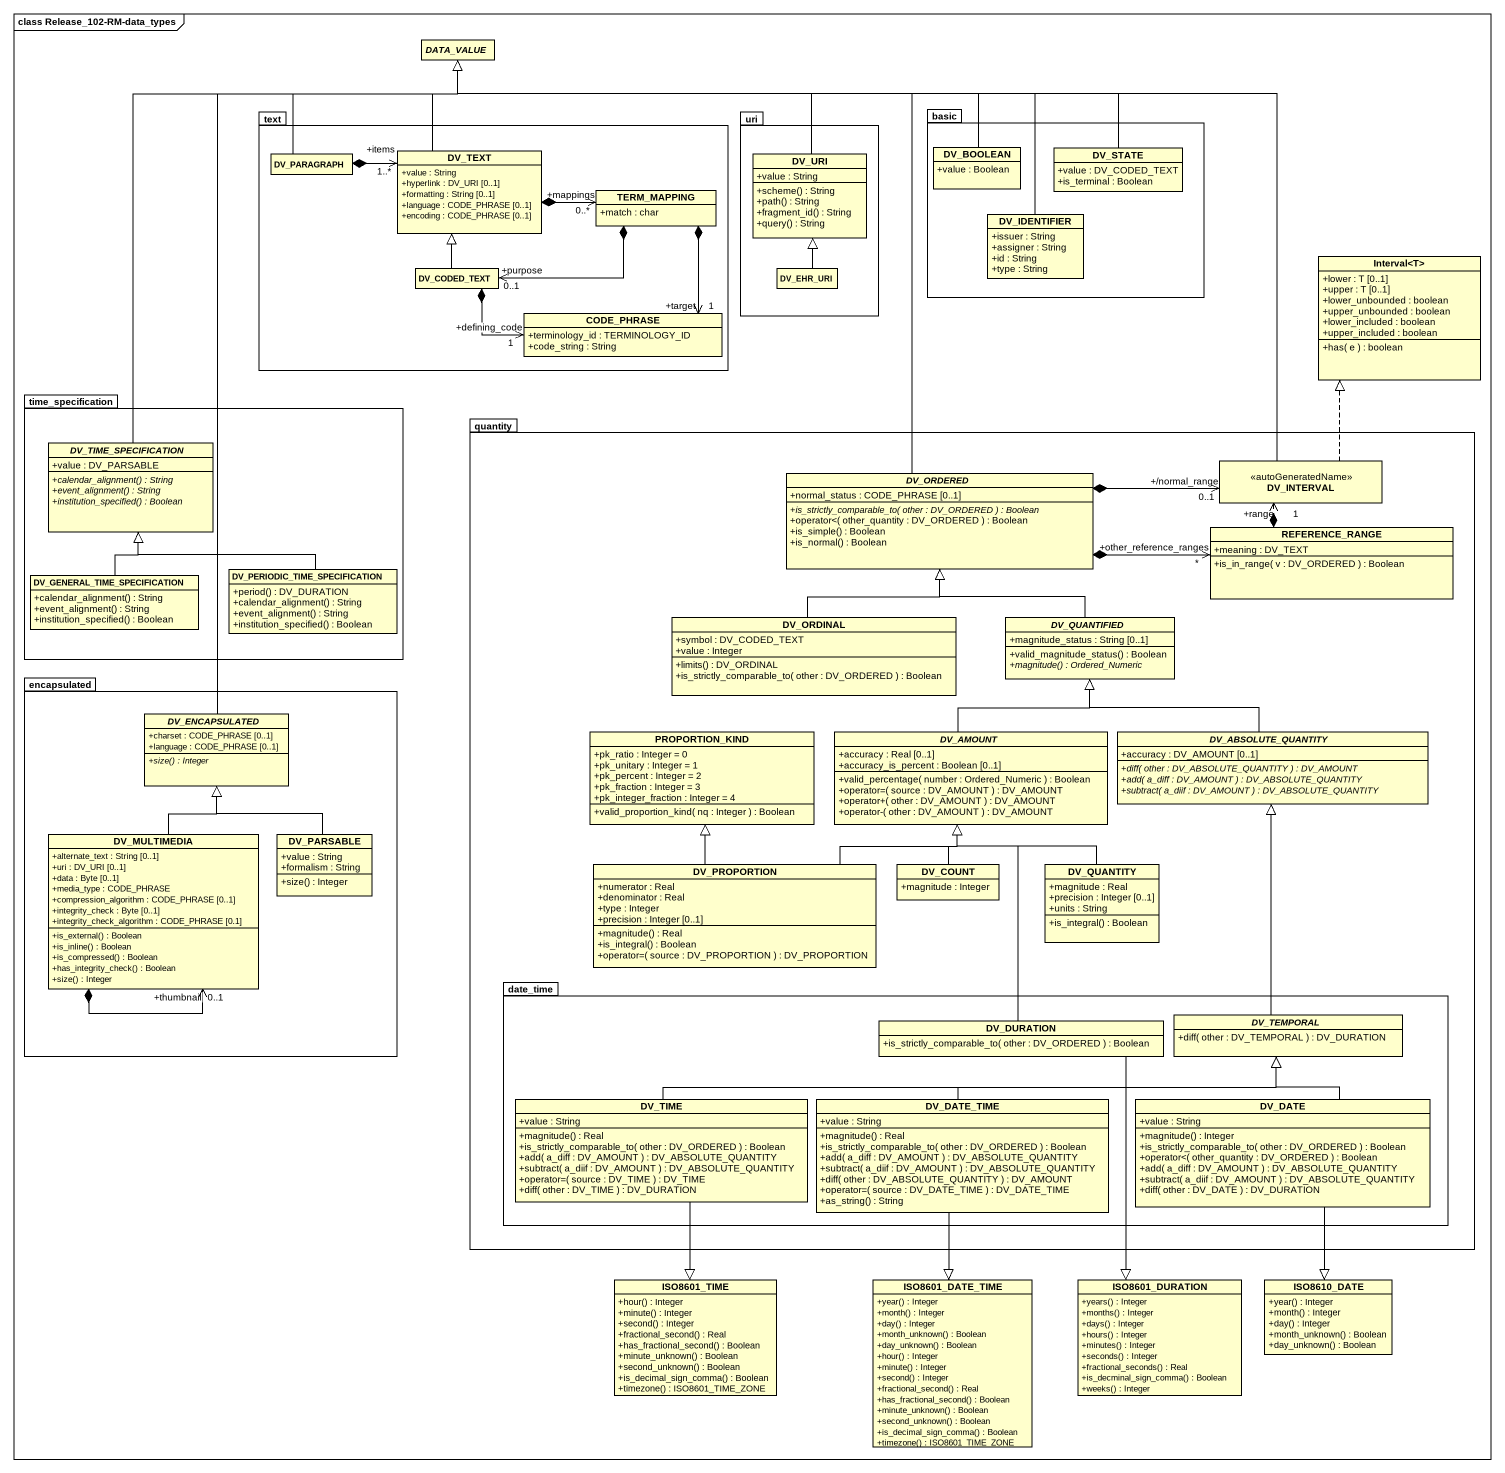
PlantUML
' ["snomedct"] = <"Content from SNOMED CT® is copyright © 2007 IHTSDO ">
@startuml
mainframe class Release_102-RM-data_types
hide circle
hide empty members
skinparam classAttributeIconSize 0
abstract class DATA_VALUE
package text {
  class DV_PARAGRAPH
  class DV_TEXT {
    +value : String
    +hyperlink : DV_URI [0..1]
    +formatting : String [0..1]
    +language : CODE_PHRASE [0..1]
    +encoding : CODE_PHRASE [0..1]
  }
  class TERM_MAPPING {
    +match : char
  }
  class DV_CODED_TEXT
  class CODE_PHRASE {
    +terminology_id : TERMINOLOGY_ID
    +code_string : String
  }
}
package uri {
  class DV_URI {
    +value : String
    +scheme() : String
    +path() : String
    +fragment_id() : String
    +query() : String
  }
  class DV_EHR_URI
}
package basic {
  class DV_BOOLEAN {
    +value : Boolean
  }
  class DV_STATE {
    +value : DV_CODED_TEXT
    +is_terminal : Boolean
  }
  class DV_IDENTIFIER {
    +issuer : String
    +assigner : String
    +id : String
    +type : String
  }
}
class "Interval<T>" as Interval_T {
  +lower : T [0..1]
  +upper : T [0..1]
  +lower_unbounded : boolean
  +upper_unbounded : boolean
  +lower_included : boolean
  +upper_included : boolean
  +has( e ) : boolean
}
package time_specification {
  abstract class DV_TIME_SPECIFICATION {
    +value : DV_PARSABLE
    {abstract} +calendar_alignment() : String
    {abstract} +event_alignment() : String
    {abstract} +institution_specified() : Boolean
  }
  class "DV_GENERAL_TIME_SPECIFICATION" as DV_GENERAL_TIME {
    +calendar_alignment() : String
    +event_alignment() : String
    +institution_specified() : Boolean
  }
  class "DV_PERIODIC_TIME_SPECIFICATION" as DV_PERIODIC_TIME {
    +period() : DV_DURATION
    +calendar_alignment() : String
    +event_alignment() : String
    +institution_specified() : Boolean
  }
}
package quantity {
  class DV_INTERVAL <<autoGeneratedName>>
  abstract class DV_ORDERED {
    +normal_status : CODE_PHRASE [0..1]
    {abstract} +is_strictly_comparable_to( other : DV_ORDERED ) : Boolean
    +operator<( other_quantity : DV_ORDERED ) : Boolean
    +is_simple() : Boolean
    +is_normal() : Boolean
  }
  class REFERENCE_RANGE {
    +meaning : DV_TEXT
    +is_in_range( v : DV_ORDERED ) : Boolean
  }
  class DV_ORDINAL {
    +symbol : DV_CODED_TEXT
    +value : Integer
    +limits() : DV_ORDINAL
    +is_strictly_comparable_to( other : DV_ORDERED ) : Boolean
  }
  abstract class DV_QUANTIFIED {
    +magnitude_status : String [0..1]
    +valid_magnitude_status() : Boolean
    {abstract} +magnitude() : Ordered_Numeric
  }
  class PROPORTION_KIND {
    +pk_ratio : Integer = 0
    +pk_unitary : Integer = 1
    +pk_percent : Integer = 2
    +pk_fraction : Integer = 3
    +pk_integer_fraction : Integer = 4
    +valid_proportion_kind( nq : Integer ) : Boolean
  }
  abstract class DV_AMOUNT {
    +accuracy : Real [0..1]
    +accuracy_is_percent : Boolean [0..1]
    +valid_percentage( number : Ordered_Numeric ) : Boolean
    +operator=( source : DV_AMOUNT ) : DV_AMOUNT
    +operator+( other : DV_AMOUNT ) : DV_AMOUNT
    +operator-( other : DV_AMOUNT ) : DV_AMOUNT
  }
  abstract class DV_ABSOLUTE_QUANTITY {
    +accuracy : DV_AMOUNT [0..1]
    {abstract} +diff( other : DV_ABSOLUTE_QUANTITY ) : DV_AMOUNT
    {abstract} +add( a_diff : DV_AMOUNT ) : DV_ABSOLUTE_QUANTITY
    {abstract} +subtract( a_diif : DV_AMOUNT ) : DV_ABSOLUTE_QUANTITY
  }
  class DV_PROPORTION {
    +numerator : Real
    +denominator : Real
    +type : Integer
    +precision : Integer [0..1]
    +magnitude() : Real
    +is_integral() : Boolean
    +operator=( source : DV_PROPORTION ) : DV_PROPORTION
  }
  class DV_COUNT {
    +magnitude : Integer
  }
  class DV_QUANTITY {
    +magnitude : Real
    +precision : Integer [0..1]
    +units : String
    +is_integral() : Boolean
  }
  package date_time {
    class DV_DURATION {
      +is_strictly_comparable_to( other : DV_ORDERED ) : Boolean
    }
    abstract class DV_TEMPORAL {
      +diff( other : DV_TEMPORAL ) : DV_DURATION
    }
    class DV_TIME {
      +value : String
      +magnitude() : Real
      +is_strictly_comparable_to( other : DV_ORDERED ) : Boolean
      +add( a_diff : DV_AMOUNT ) : DV_ABSOLUTE_QUANTITY
      +subtract( a_diif : DV_AMOUNT ) : DV_ABSOLUTE_QUANTITY
      +operator=( source : DV_TIME ) : DV_TIME
      +diff( other : DV_TIME ) : DV_DURATION
    }
    class DV_DATE_TIME {
      +value : String
      +magnitude() : Real
      +is_strictly_comparable_to( other : DV_ORDERED ) : Boolean
      +add( a_diff : DV_AMOUNT ) : DV_ABSOLUTE_QUANTITY
      +subtract( a_diif : DV_AMOUNT ) : DV_ABSOLUTE_QUANTITY
      +diff( other : DV_ABSOLUTE_QUANTITY ) : DV_AMOUNT
      +operator=( source : DV_DATE_TIME ) : DV_DATE_TIME
      +as_string() : String
    }
    class DV_DATE {
      +value : String
      +magnitude() : Integer
      +is_strictly_comparable_to( other : DV_ORDERED ) : Boolean
      +operator<( other_quantity : DV_ORDERED ) : Boolean
      +add( a_diff : DV_AMOUNT ) : DV_ABSOLUTE_QUANTITY
      +subtract( a_diif : DV_AMOUNT ) : DV_ABSOLUTE_QUANTITY
      +diff( other : DV_DATE ) : DV_DURATION
    }
  }
}
package encapsulated {
  abstract class DV_ENCAPSULATED {
    +charset : CODE_PHRASE [0..1]
    +language : CODE_PHRASE [0..1]
    {abstract} +size() : Integer
  }
  class DV_MULTIMEDIA {
    +alternate_text : String [0..1]
    +uri : DV_URI [0..1]
    +data : Byte [0..1]
    +media_type : CODE_PHRASE
    +compression_algorithm : CODE_PHRASE [0..1]
    +integrity_check : Byte [0..1]
    +integrity_check_algorithm : CODE_PHRASE [0.1]
    +is_external() : Boolean
    +is_inline() : Boolean
    +is_compressed() : Boolean
    +has_integrity_check() : Boolean
    +size() : Integer
  }
  class DV_PARSABLE {
    +value : String
    +formalism : String
    +size() : Integer
  }
}
class ISO8601_TIME {
  +hour() : Integer
  +minute() : Integer
  +second() : Integer
  +fractional_second() : Real
  +has_fractional_second() : Boolean
  +minute_unknown() : Boolean
  +second_unknown() : Boolean
  +is_decimal_sign_comma() : Boolean
  +timezone() : ISO8601_TIME_ZONE
}
class ISO8601_DATE_TIME {
  +year() : Integer
  +month() : Integer
  +day() : Integer
  +month_unknown() : Boolean
  +day_unknown() : Boolean
  +hour() : Integer
  +minute() : Integer
  +second() : Integer
  +fractional_second() : Real
  +has_fractional_second() : Boolean
  +minute_unknown() : Boolean
  +second_unknown() : Boolean
  +is_decimal_sign_comma() : Boolean
  +timezone() : ISO8601_TIME_ZONE
}
class ISO8601_DURATION {
  +years() : Integer
  +months() : Integer
  +days() : Integer
  +hours() : Integer
  +minutes() : Integer
  +seconds() : Integer
  +fractional_seconds() : Real
  +is_decminal_sign_comma() : Boolean
  +weeks() : Integer
}
class ISO8610_DATE {
  +year() : Integer
  +month() : Integer
  +day() : Integer
  +month_unknown() : Boolean
  +day_unknown() : Boolean
}
DV_PARAGRAPH -up-|> DATA_VALUE
DV_PARAGRAPH *-right-> "+items\n1..*" DV_TEXT
DV_TEXT -up-|> DATA_VALUE
DV_TEXT *-right-> "+mappings\n0..*" TERM_MAPPING
DV_URI -left-|> DATA_VALUE
DV_BOOLEAN -left-|> DATA_VALUE
DV_STATE -left-|> DATA_VALUE
TERM_MAPPING *--> "+target\n1" CODE_PHRASE
DV_IDENTIFIER -left-|> DATA_VALUE
DV_CODED_TEXT -up-|> DV_TEXT
DV_CODED_TEXT "+purpose\n0..1" <-right-* TERM_MAPPING
DV_CODED_TEXT *-right-> "+defining_code\n1" CODE_PHRASE
DV_EHR_URI -up-|> DV_URI
DV_TIME_SPECIFICATION -up-|> DATA_VALUE
DV_INTERVAL -left-|> DATA_VALUE
DV_INTERVAL .up.|> Interval_T
DV_ORDERED -up-|> DATA_VALUE
DV_ORDERED *-right-> "+/normal_range\n0..1" DV_INTERVAL
DV_ORDERED *-right-> "+other_reference_ranges\n*" REFERENCE_RANGE
REFERENCE_RANGE *-up-> "+range\n1" DV_INTERVAL
DV_GENERAL_TIME -up-|> DV_TIME_SPECIFICATION
DV_PERIODIC_TIME -up-|> DV_TIME_SPECIFICATION
DV_ORDINAL -up-|> DV_ORDERED
DV_QUANTIFIED -up-|> DV_ORDERED
DV_ENCAPSULATED -up-|> DATA_VALUE
DV_AMOUNT -up-|> DV_QUANTIFIED
DV_ABSOLUTE_QUANTITY -up-|> DV_QUANTIFIED
DV_MULTIMEDIA -up-|> DV_ENCAPSULATED
DV_MULTIMEDIA *--> "+thumbnail\n0..1" DV_MULTIMEDIA
DV_PARSABLE -up-|> DV_ENCAPSULATED
DV_PROPORTION -up-|> PROPORTION_KIND
DV_PROPORTION -right-|> DV_AMOUNT
DV_COUNT -up-|> DV_AMOUNT
DV_QUANTITY -up-|> DV_AMOUNT
DV_DURATION -up-|> DV_AMOUNT
DV_DURATION --|> ISO8601_DURATION
DV_TEMPORAL -up-|> DV_ABSOLUTE_QUANTITY
DV_TIME -right-|> DV_TEMPORAL
DV_TIME --|> ISO8601_TIME
DV_DATE_TIME -right-|> DV_TEMPORAL
DV_DATE_TIME --|> ISO8601_DATE_TIME
DV_DATE -up-|> DV_TEMPORAL
DV_DATE --|> ISO8610_DATE
@enduml
